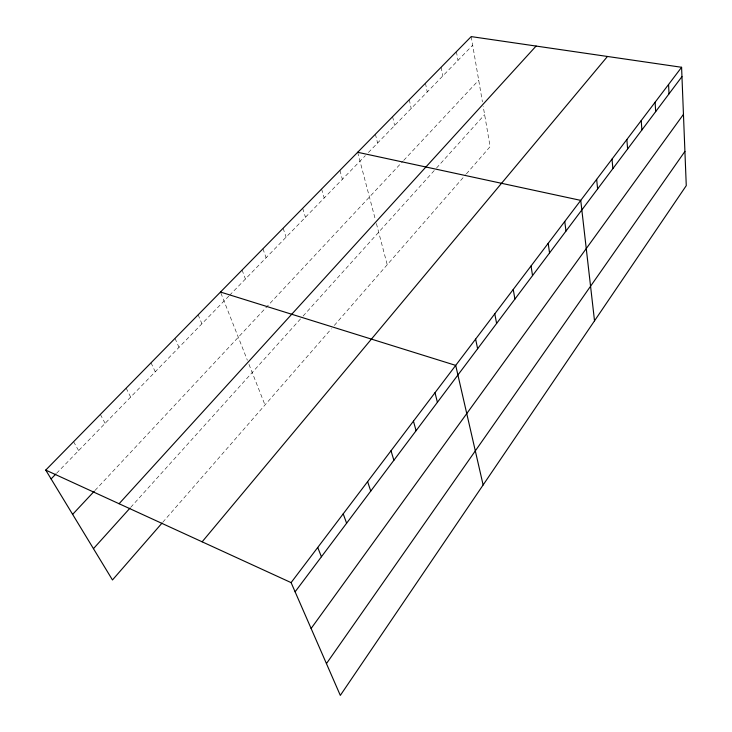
<?xml version="1.0" encoding="UTF-8"?>
<svg xmlns="http://www.w3.org/2000/svg" width="732" height="732" viewBox="0 0 732 732"><rect width="100%" height="100%" fill="white"/><g stroke="black" fill="none" stroke-linecap="round" stroke-linejoin="round"><path stroke-width="0.55" stroke-dasharray="3.66 2.75" d="M162.769 522.255L331.413 328.76M334.314 325.429L465.644 174.738M466.375 173.905L490.12 146.656L483.157 106.149M130.689 507.358L302.316 316.929M303.057 316.105L435.741 168.9M436.492 168.058L484.621 114.659M95.059 490.403L402.975 161.177M403.735 160.354L478.701 80.209M56.602 473.256L228.787 296.131M229.574 295.316L365.35 155.642M368.406 152.494L472.689 45.219M73.575 441.725L78.626 450.601M100.366 414.431L105.124 423.343M126.169 388.143L130.653 397.083M151.03 362.807L155.257 371.764M175.012 338.376L178.992 347.352M198.152 314.806L201.904 323.782M220.89 293.038L247.37 360.245M248.981 364.344L264.993 404.97M242.082 270.044L245.412 279.02M262.944 248.788L266.091 257.755M283.128 228.219L286.093 237.177M302.664 208.318L305.454 217.258M321.577 189.048L324.212 197.969M339.904 170.382L342.375 179.276M357.664 152.283L375.251 219.188M376.394 223.535L387.219 264.728M375.397 134.212L377.593 143.051M392.599 116.699L394.649 125.501M409.27 99.708L411.192 108.482M425.448 83.228L427.25 91.958M441.149 67.225L442.842 75.927M456.393 51.688L457.985 60.353M471.207 36.6L482.425 101.885"/><path stroke-width="1.1" d="M326.445 663.604L684.914 151.405M311.109 628.477L683.459 114.375M295.106 591.813L681.959 76.613M681.593 67.28L686.268 185.635L340.316 695.4L291.098 582.617L681.593 67.28L471.207 36.6L45.732 470.09L112.472 579.964L162.019 523.115M202.133 541.817L607.459 56.474M93.458 548.661L129.93 508.2M119.087 503.735L536.089 46.061M72.633 514.376L94.282 491.227M51.094 478.92L55.815 474.071M357.664 152.283L580.741 200.376L594.521 320.836M220.497 292.041L455.707 365.387L483.129 484.977M45.732 470.09L291.098 582.617M317.734 547.472L321.421 556.768M343.217 513.846L346.611 523.224M367.62 481.638L370.74 491.09M391.007 450.766L393.88 460.272M413.452 421.147L416.078 430.7M435 392.709L437.407 402.298M475.617 339.108L477.63 348.734M494.786 313.808L496.616 323.443M513.242 289.451L514.907 299.086M531.039 265.972L532.548 275.598M548.195 243.326L549.558 252.943M564.756 221.476L565.982 231.074M596.653 179.377L597.623 188.929M612.016 159.1L612.876 168.616M626.867 139.501L627.617 148.989M641.232 120.551L641.873 130.003M655.122 102.215L655.671 111.63M668.572 84.473L669.021 93.842"/></g></svg>
